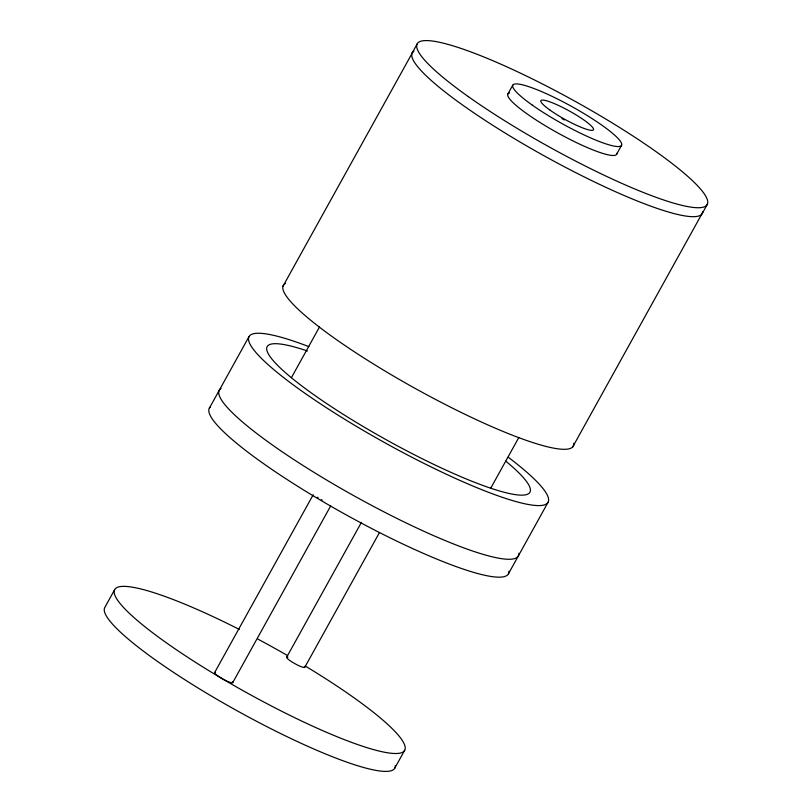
<?xml version="1.0" encoding="UTF-8"?>
<svg xmlns="http://www.w3.org/2000/svg" width="812" height="812" viewBox="0 0 812 812"><rect width="100%" height="100%" fill="white"/><g stroke="black" fill="none" stroke-linecap="round" stroke-linejoin="round"><path stroke-width="1.22" d="M209.334 408.203L249.01 336.625M114.675 589.654L104.758 607.549A165.76 26.217 29 0 0 244.493 714.834A165.76 26.217 29 0 0 395.302 765.533M412.242 52.821L417.206 43.878M282.992 286.21L412.851 51.958M291.386 377.712L319.461 327.053M507.845 94.06L512.798 85.108M214.612 672.6L313.188 494.762M232.729 682.638L330.697 505.906M286.656 657.243L361.36 522.481M304.784 667.281L379.488 532.52M616.602 154.28L621.566 145.328M490.783 488.103L518.858 437.455M572.724 446.894L702.593 212.642M394.794 768.122L404.711 750.227M702.278 213.404L707.242 204.451M508.434 573.8L548.11 502.222M573.83 443.23A165.76 26.217 29 0 1 415.419 388.562A165.76 26.217 29 0 1 285.56 283.368M702.766 211.759A165.76 26.217 29 0 1 542.903 155.133A165.76 26.217 29 0 1 414.008 51.024M561.914 118.593A30.044 4.75 29 0 1 564.442 119.963M616.795 153.306A62.159 9.835 29 0 1 555.266 131.544A62.159 9.835 29 0 1 509.581 92.984M232.323 681.684A10.363 1.634 29 0 1 223.046 679.147A10.363 1.634 29 0 1 215.484 672.417M305.434 666.124A165.76 26.217 29 0 1 371.947 749.151A165.76 26.217 29 0 1 132.732 616.44A165.76 26.217 29 0 1 239.307 629.432M258.013 639.176A165.76 26.217 29 0 1 287.499 655.538M322.09 500.121A10.363 1.634 29 0 1 321.258 499.654M318.131 497.736A10.363 1.634 29 0 1 317.401 497.238M304.378 666.327A10.363 1.634 29 0 1 294.665 663.546A10.363 1.634 29 0 1 287.945 657.121M518.878 553.236A170.936 27.04 29 0 1 356.387 497.127A170.936 27.04 29 0 1 221.077 388.44M508.139 457.146A170.936 27.04 29 0 1 496.954 495.442A170.936 27.04 29 0 1 281.642 376.017A170.936 27.04 29 0 1 308.895 346.633M505.774 461.165A150.22 23.761 29 0 1 480.328 484.51A150.22 23.761 29 0 1 299.029 383.802A150.22 23.761 29 0 1 307.433 350.987M508.962 571.13A170.936 27.04 29 0 1 348.784 516.3A170.936 27.04 29 0 1 210.409 406.873M468.372 96.658A165.76 26.217 29 0 0 705.476 206.258A165.76 26.217 29 0 0 512.819 69.578A165.76 26.217 29 0 0 468.372 96.658M531.992 104.9A62.159 9.835 29 0 0 620.906 146.008A62.159 9.835 29 0 0 548.658 94.75A62.159 9.835 29 0 0 531.992 104.9M550.171 110.229A30.044 4.75 29 0 0 593.146 130.103A30.044 4.75 29 0 0 558.23 105.327A30.044 4.75 29 0 0 550.171 110.229"/></g></svg>
